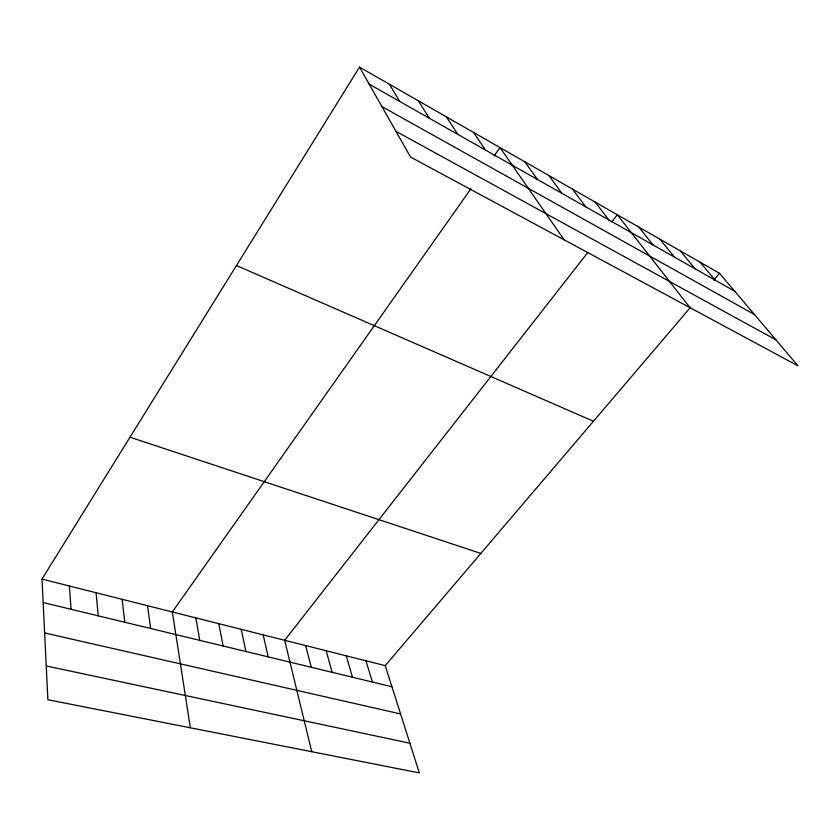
<?xml version="1.0" encoding="UTF-8"?>
<svg xmlns="http://www.w3.org/2000/svg" width="840" height="840" viewBox="0 0 840 840"><rect width="100%" height="100%" fill="white"/><g stroke="black" fill="none" stroke-linecap="round" stroke-linejoin="round"><path stroke-width="1.26" d="M690.564 307.282L385.224 665.648L419.339 772.895L47.891 699.741L42 579.096L359.51 67.105L719.523 273.305L798 365.873L410.55 157.048L359.51 67.105M470.935 188.738L172.337 611.961L190.365 727.808M494.056 155.967L499.989 147.567L564.165 239.841M587.779 252.525L284.655 640.29L311.745 751.706M611.667 221.959L617.305 214.757L690.05 307.681M713.685 280.151L719.523 273.305M46.242 665.962L409.899 743.222M44.625 632.961L400.586 713.958M43.145 602.543L391.933 686.752M42 579.096L385.224 665.648M129.99 437.209L480.848 553.413M236.46 265.534L593.45 421.26M395.955 131.323L775.971 339.885M381.927 106.596L754.488 314.548M369.191 84.168L734.727 291.239M700.14 262.206L715.145 280.151M680.253 250.814L695.037 268.758M659.831 239.117L674.373 257.05M638.851 227.105L653.142 245.018M595.15 202.072L608.864 219.933M572.365 189.021L585.764 206.85M548.929 175.602L561.981 193.379M524.822 161.784L537.495 179.508M473.634 132.468L485.457 150.034M446.439 116.897L457.8 134.358M418.394 100.832L429.23 118.178M389.424 84.242L399.714 101.451M365.957 660.786L372.425 682.049M346.28 655.83L352.475 677.229M326.183 650.759L332.105 672.304M305.644 645.582L311.272 667.275M263.193 634.872L268.18 656.88M241.248 629.339L245.9 651.494M218.809 623.679L223.094 645.992M195.835 617.894L199.752 640.353M147.546 605.714L150.633 628.499M122.136 599.308L124.772 622.251M96.086 592.736L98.259 615.846M69.384 586.005L71.053 609.284"/></g></svg>
